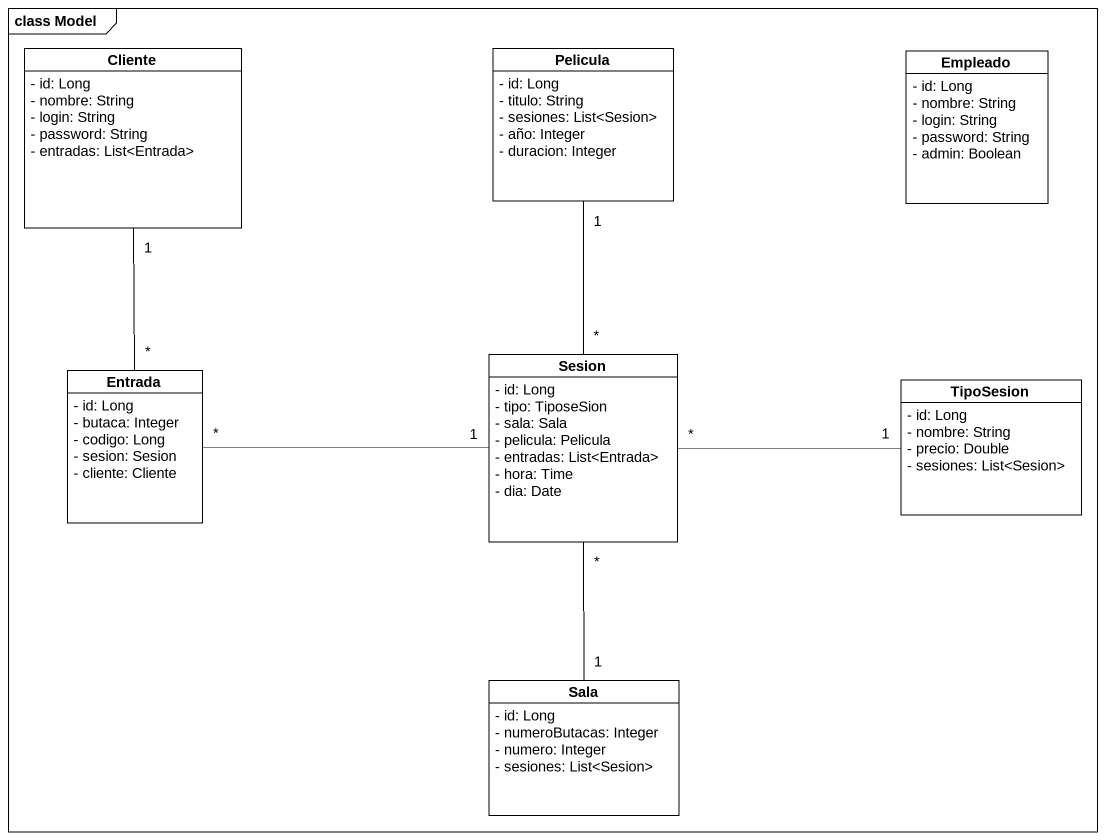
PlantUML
@startuml
mainframe class Model
hide circle
hide empty members
skinparam classAttributeIconSize 0
class Cliente {
  - id: Long
  - nombre: String
  - login: String
  - password: String
  - entradas: List<Entrada>
}
class Pelicula {
  - id: Long
  - titulo: String
  - sesiones: List<Sesion>
  - año: Integer
  - duracion: Integer
}
class Empleado {
  - id: Long
  - nombre: String
  - login: String
  - password: String
  - admin: Boolean
}
class Entrada {
  - id: Long
  - butaca: Integer
  - codigo: Long
  - sesion: Sesion
  - cliente: Cliente
}
class Sesion {
  - id: Long
  - tipo: TiposeSion
  - sala: Sala
  - pelicula: Pelicula
  - entradas: List<Entrada>
  - hora: Time
  - dia: Date
}
class TipoSesion {
  - id: Long
  - nombre: String
  - precio: Double
  - sesiones: List<Sesion>
}
class Sala {
  - id: Long
  - numeroButacas: Integer
  - numero: Integer
  - sesiones: List<Sesion>
}
Cliente "1" -- "*" Entrada
Pelicula "1" -- "*" Sesion
Entrada "*" -right- "1" Sesion
Sesion "*" -right- "1" TipoSesion
Sesion "*" -- "1" Sala
@enduml
